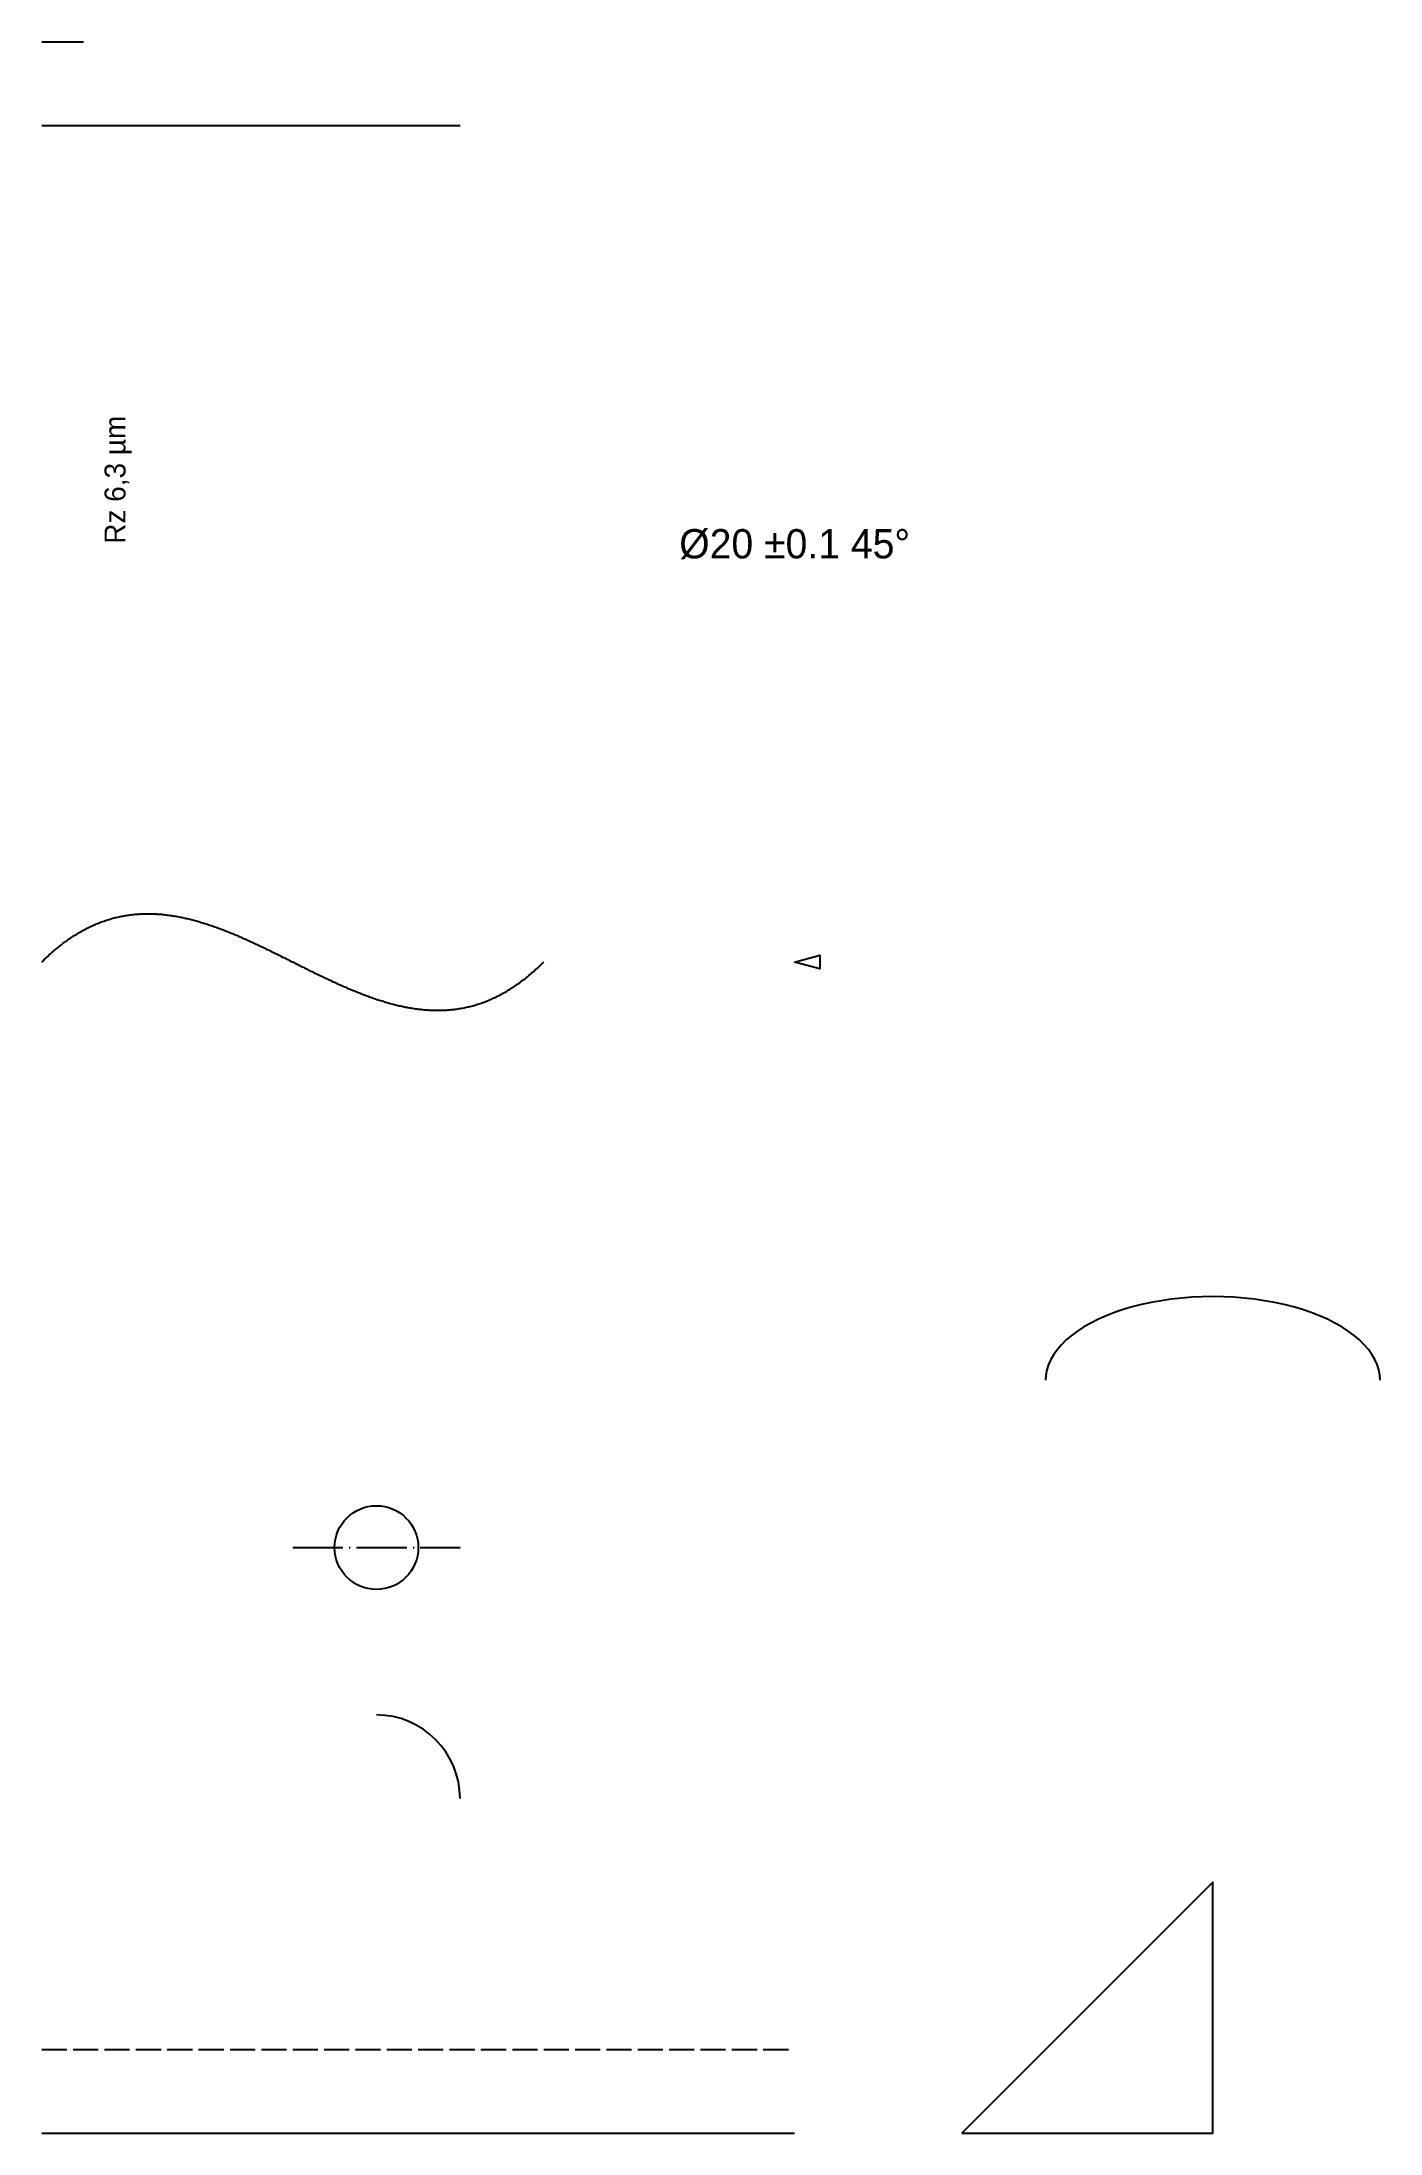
# Model space of a CAD drawing. Extents: x 10 to 170, y 10 to 260.
import ezdxf
from ezdxf.enums import TextEntityAlignment as Align

# ---------------------------------------------------------------- set-up
doc = ezdxf.new("R2010")
doc.units = 0
doc.linetypes.add('CENTER_ISO', pattern=[7.625, 6, -0.75, 0.125, -0.75])
doc.linetypes.add('DASHED_ISO', pattern=[3.75, 3, -0.75])
for name, color, linetype in [('CENTER', 4, 'CENTER_ISO'), ('CUTTING_PLANE', 1, 'CENTER_ISO'), ('DIMENSION', 3, 'CONTINUOUS'), ('FRAME_THIN', 7, 'CONTINUOUS'), ('HIDDEN', 8, 'DASHED_ISO'), ('TEXT', 7, 'CONTINUOUS'), ('VISIBLE', 7, 'CONTINUOUS')]:
    doc.layers.add(name, color=color, linetype=linetype)

msp = doc.modelspace()

# ---------------------------------------------------------------- linework, layer by layer
at = {"layer": 'CENTER'}
msp.add_line((40, 80), (60, 80), dxfattribs=at)
at = {"layer": 'CUTTING_PLANE'}
msp.add_line((10, 260), (15, 260), dxfattribs=at)
at = {"layer": 'DIMENSION', "color": 1}
msp.add_line((10, 250), (60, 250), dxfattribs=at)
at = {"layer": 'DIMENSION'}
msp.add_lwpolyline([(100, 150), (103, 150.8), (103, 149.2)], close=True, dxfattribs=at)
at = {"layer": 'FRAME_THIN'}
msp.add_lwpolyline([(120, 10), (150, 10), (150, 40)], close=True, dxfattribs=at)
at = {"layer": 'HIDDEN'}
msp.add_line((10, 20), (100, 20), dxfattribs=at)
at = {"layer": 'VISIBLE'}
msp.add_line((10, 10), (100, 10), dxfattribs=at)
for points in [[(10, 150), (10.148883, 150.147777), (10.297767, 150.293348), (10.44665, 150.436725), (10.595533, 150.577918), (10.744417, 150.716938), (10.8933, 150.853797), (11.042184, 150.988505), (11.191067, 151.121074), (11.33995, 151.251514), (11.488834, 151.379836), (11.637717, 151.506052), (11.7866, 151.630172), (11.935484, 151.752207), (12.084367, 151.872169), (12.233251, 151.990068), (12.382134, 152.105916), (12.531017, 152.219723), (12.679901, 152.3315), (12.828784, 152.441259), (12.977667, 152.54901), (13.126551, 152.654764), (13.275434, 152.758533), (13.424318, 152.860327), (13.573201, 152.960158), (13.722084, 153.058036), (13.870968, 153.153973), (14.019851, 153.247979), (14.168734, 153.340065), (14.317618, 153.430242), (14.466501, 153.518522), (14.615385, 153.604916), (14.764268, 153.689434), (14.913151, 153.772087), (15.062035, 153.852886), (15.210918, 153.931843), (15.359801, 154.008969), (15.508685, 154.084274), (15.657568, 154.157769), (15.806452, 154.229465), (15.955335, 154.299374), (16.104218, 154.367507), (16.253102, 154.433873), (16.401985, 154.498486), (16.550868, 154.561354), (16.699752, 154.62249), (16.848635, 154.681904), (16.997519, 154.739608), (17.146402, 154.795612), (17.295285, 154.849928), (17.444169, 154.902566), (17.593052, 154.953537), (17.741935, 155.002853), (17.890819, 155.050524), (18.039702, 155.096562), (18.188586, 155.140977), (18.337469, 155.18378), (18.486352, 155.224983), (18.635236, 155.264597), (18.784119, 155.302631), (18.933002, 155.339098), (19.081886, 155.374009), (19.230769, 155.407374), (19.379653, 155.439204), (19.528536, 155.469511), (19.677419, 155.498305), (19.826303, 155.525597), (19.975186, 155.551399), (20.124069, 155.575722), (20.272953, 155.598576), (20.421836, 155.619972), (20.57072, 155.639921), (20.719603, 155.658435), (20.868486, 155.675525), (21.01737, 155.691201), (21.166253, 155.705474), (21.315136, 155.718356), (21.46402, 155.729857), (21.612903, 155.739989), (21.761787, 155.748762), (21.91067, 155.756187), (22.059553, 155.762276), (22.208437, 155.767039), (22.35732, 155.770488), (22.506203, 155.772633), (22.655087, 155.773485), (22.80397, 155.773056), (22.952854, 155.771357), (23.101737, 155.768398), (23.25062, 155.76419), (23.399504, 155.758745), (23.548387, 155.752073), (23.69727, 155.744185), (23.846154, 155.735093), (23.995037, 155.724808), (24.143921, 155.71334), (24.292804, 155.7007), (24.441687, 155.6869), (24.590571, 155.67195), (24.739454, 155.655861), (24.888337, 155.638645), (25.037221, 155.620313), (25.186104, 155.600875), (25.334988, 155.580342), (25.483871, 155.558726), (25.632754, 155.536037), (25.781638, 155.512287), (25.930521, 155.487486), (26.079404, 155.461645), (26.228288, 155.434776), (26.377171, 155.40689), (26.526055, 155.377997), (26.674938, 155.348108), (26.823821, 155.317235), (26.972705, 155.285388), (27.121588, 155.252578), (27.270471, 155.218817), (27.419355, 155.184116), (27.568238, 155.148485), (27.717122, 155.111935), (27.866005, 155.074478), (28.014888, 155.036125), (28.163772, 154.996885), (28.312655, 154.956772), (28.461538, 154.915794), (28.610422, 154.873964), (28.759305, 154.831293), (28.908189, 154.787791), (29.057072, 154.743469), (29.205955, 154.698339), (29.354839, 154.652412), (29.503722, 154.605698), (29.652605, 154.558208), (29.801489, 154.509954), (29.950372, 154.460946), (30.099256, 154.411196), (30.248139, 154.360714), (30.397022, 154.309511), (30.545906, 154.257599), (30.694789, 154.204989), (30.843672, 154.151691), (30.992556, 154.097716), (31.141439, 154.043076), (31.290323, 153.987782), (31.439206, 153.931843), (31.588089, 153.875273), (31.736973, 153.81808), (31.885856, 153.760278), (32.034739, 153.701875), (32.183623, 153.642884), (32.332506, 153.583316), (32.48139, 153.523181), (32.630273, 153.462491), (32.779156, 153.401256), (32.92804, 153.339487), (33.076923, 153.277196), (33.225806, 153.214394), (33.37469, 153.151091), (33.523573, 153.087298), (33.672457, 153.023027), (33.82134, 152.958288), (33.970223, 152.893093), (34.119107, 152.827452), (34.26799, 152.761377), (34.416873, 152.694878), (34.565757, 152.627967), (34.71464, 152.560654), (34.863524, 152.492951), (35.012407, 152.424868), (35.16129, 152.356416), (35.310174, 152.287607), (35.459057, 152.218452), (35.60794, 152.148961), (35.756824, 152.079146), (35.905707, 152.009017), (36.054591, 151.938585), (36.203474, 151.867862), (36.352357, 151.796859), (36.501241, 151.725586), (36.650124, 151.654054), (36.799007, 151.582275), (36.947891, 151.510259), (37.096774, 151.438018), (37.245658, 151.365563), (37.394541, 151.292903), (37.543424, 151.220052), (37.692308, 151.147019), (37.841191, 151.073815), (37.990074, 151.000452), (38.138958, 150.92694), (38.287841, 150.853291), (38.436725, 150.779515), (38.585608, 150.705624), (38.734491, 150.631628), (38.883375, 150.557539), (39.032258, 150.483367), (39.181141, 150.409124), (39.330025, 150.334821), (39.478908, 150.260467), (39.627792, 150.186076), (39.776675, 150.111656), (39.925558, 150.037221), (40.074442, 149.962779), (40.223325, 149.888344), (40.372208, 149.813924), (40.521092, 149.739533), (40.669975, 149.665179), (40.818859, 149.590876), (40.967742, 149.516633), (41.116625, 149.442461), (41.265509, 149.368372), (41.414392, 149.294376), (41.563275, 149.220485), (41.712159, 149.146709), (41.861042, 149.07306), (42.009926, 148.999548), (42.158809, 148.926185), (42.307692, 148.852981), (42.456576, 148.779948), (42.605459, 148.707097), (42.754342, 148.634437), (42.903226, 148.561982), (43.052109, 148.489741), (43.200993, 148.417725), (43.349876, 148.345946), (43.498759, 148.274414), (43.647643, 148.203141), (43.796526, 148.132138), (43.945409, 148.061415), (44.094293, 147.990983), (44.243176, 147.920854), (44.39206, 147.851039), (44.540943, 147.781548), (44.689826, 147.712393), (44.83871, 147.643584), (44.987593, 147.575132), (45.136476, 147.507049), (45.28536, 147.439346), (45.434243, 147.372033), (45.583127, 147.305122), (45.73201, 147.238623), (45.880893, 147.172548), (46.029777, 147.106907), (46.17866, 147.041712), (46.327543, 146.976973), (46.476427, 146.912702), (46.62531, 146.848909), (46.774194, 146.785606), (46.923077, 146.722804), (47.07196, 146.660513), (47.220844, 146.598744), (47.369727, 146.537509), (47.51861, 146.476819), (47.667494, 146.416684), (47.816377, 146.357116), (47.965261, 146.298125), (48.114144, 146.239722), (48.263027, 146.18192), (48.411911, 146.124727), (48.560794, 146.068157), (48.709677, 146.012218), (48.858561, 145.956924), (49.007444, 145.902284), (49.156328, 145.848309), (49.305211, 145.795011), (49.454094, 145.742401), (49.602978, 145.690489), (49.751861, 145.639286), (49.900744, 145.588804), (50.049628, 145.539054), (50.198511, 145.490046), (50.347395, 145.441792), (50.496278, 145.394302), (50.645161, 145.347588), (50.794045, 145.301661), (50.942928, 145.256531), (51.091811, 145.212209), (51.240695, 145.168707), (51.389578, 145.126036), (51.538462, 145.084206), (51.687345, 145.043228), (51.836228, 145.003115), (51.985112, 144.963875), (52.133995, 144.925522), (52.282878, 144.888065), (52.431762, 144.851515), (52.580645, 144.815884), (52.729529, 144.781183), (52.878412, 144.747422), (53.027295, 144.714612), (53.176179, 144.682765), (53.325062, 144.651892), (53.473945, 144.622003), (53.622829, 144.59311), (53.771712, 144.565224), (53.920596, 144.538355), (54.069479, 144.512514), (54.218362, 144.487713), (54.367246, 144.463963), (54.516129, 144.441274), (54.665012, 144.419658), (54.813896, 144.399125), (54.962779, 144.379687), (55.111663, 144.361355), (55.260546, 144.344139), (55.409429, 144.32805), (55.558313, 144.3131), (55.707196, 144.2993), (55.856079, 144.28666), (56.004963, 144.275192), (56.153846, 144.264907), (56.30273, 144.255815), (56.451613, 144.247927), (56.600496, 144.241255), (56.74938, 144.23581), (56.898263, 144.231602), (57.047146, 144.228643), (57.19603, 144.226944), (57.344913, 144.226515), (57.493797, 144.227367), (57.64268, 144.229512), (57.791563, 144.232961), (57.940447, 144.237724), (58.08933, 144.243813), (58.238213, 144.251238), (58.387097, 144.260011), (58.53598, 144.270143), (58.684864, 144.281644), (58.833747, 144.294526), (58.98263, 144.308799), (59.131514, 144.324475), (59.280397, 144.341565), (59.42928, 144.360079), (59.578164, 144.380028), (59.727047, 144.401424), (59.875931, 144.424278), (60.024814, 144.448601), (60.173697, 144.474403), (60.322581, 144.501695), (60.471464, 144.530489), (60.620347, 144.560796), (60.769231, 144.592626), (60.918114, 144.625991), (61.066998, 144.660902), (61.215881, 144.697369), (61.364764, 144.735403), (61.513648, 144.775017), (61.662531, 144.81622), (61.811414, 144.859023), (61.960298, 144.903438), (62.109181, 144.949476), (62.258065, 144.997147), (62.406948, 145.046463), (62.555831, 145.097434), (62.704715, 145.150072), (62.853598, 145.204388), (63.002481, 145.260392), (63.151365, 145.318096), (63.300248, 145.37751), (63.449132, 145.438646), (63.598015, 145.501514), (63.746898, 145.566127), (63.895782, 145.632493), (64.044665, 145.700626), (64.193548, 145.770535), (64.342432, 145.842231), (64.491315, 145.915726), (64.640199, 145.991031), (64.789082, 146.068157), (64.937965, 146.147114), (65.086849, 146.227913), (65.235732, 146.310566), (65.384615, 146.395084), (65.533499, 146.481478), (65.682382, 146.569758), (65.831266, 146.659935), (65.980149, 146.752021), (66.129032, 146.846027), (66.277916, 146.941964), (66.426799, 147.039842), (66.575682, 147.139673), (66.724566, 147.241467), (66.873449, 147.345236), (67.022333, 147.45099), (67.171216, 147.558741), (67.320099, 147.6685), (67.468983, 147.780277), (67.617866, 147.894084), (67.766749, 148.009932), (67.915633, 148.127831), (68.064516, 148.247793), (68.2134, 148.369828), (68.362283, 148.493948), (68.511166, 148.620164), (68.66005, 148.748486), (68.808933, 148.878926), (68.957816, 149.011495), (69.1067, 149.146203), (69.255583, 149.283062), (69.404467, 149.422082), (69.55335, 149.563275), (69.702233, 149.706652), (69.851117, 149.852223), (70, 150)], [(170, 100), (169.960535, 100.627905), (169.842294, 101.253332), (169.645745, 101.873813), (169.371663, 102.486899), (169.02113, 103.09017), (168.59553, 103.681246), (168.096541, 104.257793), (167.526134, 104.817537), (166.886559, 105.358268), (166.18034, 105.877853), (165.410265, 106.37424), (164.579373, 106.845471), (163.690942, 107.289686), (162.74848, 107.705132), (161.755705, 108.09017), (160.716536, 108.443279), (159.635073, 108.763067), (158.515586, 109.048271), (157.362491, 109.297765), (156.18034, 109.510565), (154.973798, 109.685832), (153.747626, 109.822873), (152.506665, 109.921147), (151.25581, 109.980267), (150, 110), (148.74419, 109.980267), (147.493335, 109.921147), (146.252374, 109.822873), (145.026202, 109.685832), (143.81966, 109.510565), (142.637509, 109.297765), (141.484414, 109.048271), (140.364927, 108.763067), (139.283464, 108.443279), (138.244295, 108.09017), (137.25152, 107.705132), (136.309058, 107.289686), (135.420627, 106.845471), (134.589735, 106.37424), (133.81966, 105.877853), (133.113441, 105.358268), (132.473866, 104.817537), (131.903459, 104.257793), (131.40447, 103.681246), (130.97887, 103.09017), (130.628337, 102.486899), (130.354255, 101.873813), (130.157706, 101.253332), (130.039465, 100.627905), (130, 100)]]:
    msp.add_lwpolyline(points, dxfattribs=at)
msp.add_circle((50, 80), 5, dxfattribs=at)
msp.add_arc((50, 50), 10, 0, 90, dxfattribs=at)

# ---------------------------------------------------------------- texts
at = {"layer": 'TEXT'}
msp.add_text('Rz 6,3 µm', height=2.5, rotation=90, dxfattribs=at).set_placement((20, 200))
msp.add_text('%%c20 %%p0.1 45%%d', height=3.5, dxfattribs=at).set_placement((100, 200), align=Align.MIDDLE_CENTER)

doc.saveas('drawing.dxf')
